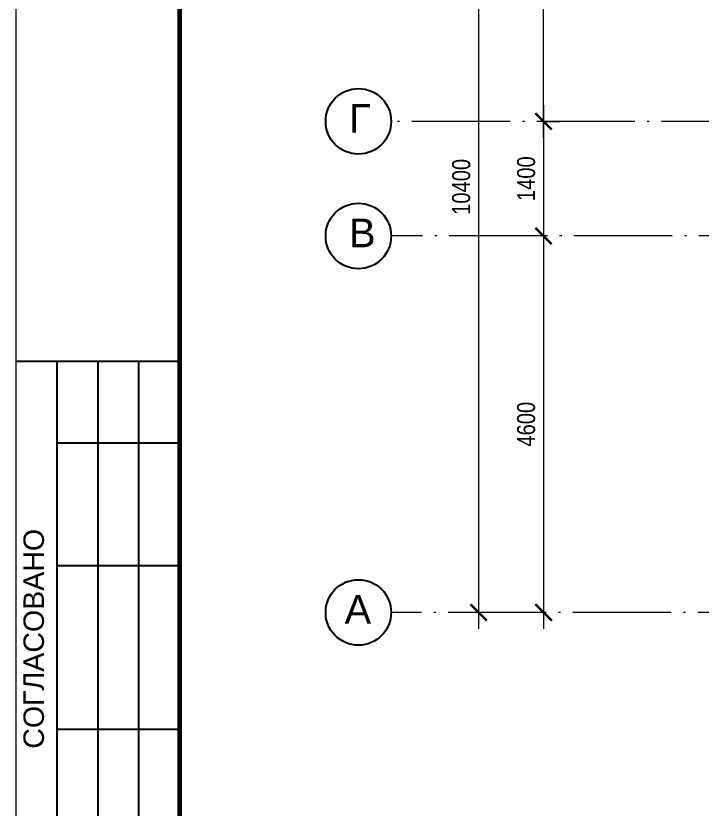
# Model space of a CAD drawing. Extents: x 4838367 to 4880367, y 1370221 to 1442915.
# Drawn here: x 4838367 to 4846751, y 1380250 to 1389942 of the extents above; entities that cross this region are included whole.
import ezdxf

# ---------------------------------------------------------------- set-up
doc = ezdxf.new("R2010")
doc.units = 0
doc.header["$MEASUREMENT"] = 0
doc.linetypes.add('ACAD_ISO04W100', pattern=[30.5, 24, -3, 0.5, -3])
doc.layers.get('0').update_dxf_attribs({"linetype": 'CONTINUOUS'})
doc.layers.get('DEFPOINTS').update_dxf_attribs({"linetype": 'CONTINUOUS'})
for name, color, linetype, lineweight in [('tekst', 150, 'CONTINUOUS', 13), ('осевые размеры', 80, 'CONTINUOUS', 9), ('стены', 7, 'CONTINUOUS', 60), ('текст13', 131, 'CONTINUOUS', 13)]:
    doc.layers.add(name, color=color, linetype=linetype, lineweight=lineweight)
doc.layers.add('АР2-1_7-03', color=7, linetype='CONTINUOUS')
doc.layers.add('ОСИ', color=30, linetype='ACAD_ISO04W100')
doc.styles.add('AR-125', font='arial.ttf', dxfattribs={"height": 125})
doc.styles.add('AR220M100', font='arial.ttf', dxfattribs={"width": 0.8, "height": 220})
doc.dimstyles.new('100', dxfattribs={"dimtxt": 1, "dimasz": 200, "dimexe": 200, "dimexo": 200, "dimgap": 100, "dimtad": 1, "dimdec": 0, "dimrnd": 1, "dimzin": 13, "dimdsep": 46, "dimtxsty": 'AR220M100', "dimblk1": 'ARCHTICK', "dimblk2": 'ARCHTICK', "dimsah": 1, "dimcen": 100, "dimdle": 200, "dimclrd": 256, "dimclre": 256, "dimclrt": 256, "dimadec": 0, "dimazin": 0, "dimtfac": 1, "dimtdec": 0, "dimtofl": 0, "dimtmove": 1, "dimatfit": 3, "dimldrblk": 'ARCHTICK', "dimfxl": 200, "dimtolj": 1, "dimtzin": 13, "dimlwd": -1, "dimlwe": -1, "dimarcsym": 0})

# ---------------------------------------------------------------- blocks, each defined once
blk = doc.blocks.new('_ARCHTICK')
at = {"color": 0, "linetype": 'ByBlock', "const_width": 0.15}
blk.add_lwpolyline([(-0.5, -0.5), (0.5, 0.5)], dxfattribs=at)
blk = doc.blocks.new('*D75')
at = {"layer": 'DEFPOINTS', "color": 0, "transparency": 16777216}
for p in [(4844631, 1392052.9), (4844814, 1392052.9), (4844631, 1388652.9)]:
    blk.add_point(p, dxfattribs=at)
at = {"layer": 'осевые размеры', "transparency": 16777216}
for p, q in [((4844814, 1388452.9), (4844814, 1392252.9)), ((4844831, 1392052.9), (4845014, 1392052.9)), ((4844831, 1388652.9), (4845014, 1388652.9))]:
    blk.add_line(p, q, dxfattribs=at)
at = {"layer": 'осевые размеры', "transparency": 16777216, "xscale": 200, "yscale": 200, "zscale": 200}
for p, rotation in [((4844814, 1392052.9), 90), ((4844814, 1388652.9), 270)]:
    blk.add_blockref('_ARCHTICK', p, dxfattribs=dict(at, rotation=rotation))
at = {"layer": 'осевые размеры', "transparency": 16777216, "insert": (4844601.6, 1390352.9), "char_height": 220, "attachment_point": 5, "rotation": 90, "style": 'AR220M100'}
blk.add_mtext('\\A1;3400', dxfattribs=at)
blk = doc.blocks.new('*D77')
at = {"layer": 'DEFPOINTS', "color": 0, "transparency": 16777216}
for p in [(4844814, 1388652.9), (4844814, 1387252.9), (4844814, 1387252.9)]:
    blk.add_point(p, dxfattribs=at)
at = {"layer": 'осевые размеры', "transparency": 16777216}
blk.add_line((4844814, 1388852.9), (4844814, 1387052.9), dxfattribs=at)
at = {"layer": 'осевые размеры', "transparency": 16777216, "xscale": 200, "yscale": 200, "zscale": 200}
for p, rotation in [((4844814, 1388652.9), 90), ((4844814, 1387252.9), 270)]:
    blk.add_blockref('_ARCHTICK', p, dxfattribs=dict(at, rotation=rotation))
at = {"layer": 'осевые размеры', "transparency": 16777216, "insert": (4844601.7, 1387952.9), "char_height": 220, "attachment_point": 5, "rotation": 90, "style": 'AR220M100'}
blk.add_mtext('\\A1;1400', dxfattribs=at)
blk = doc.blocks.new('*D78')
at = {"layer": 'DEFPOINTS', "color": 0, "transparency": 16777216}
for p in [(4844814, 1387252.9), (4844814, 1382652.9), (4844814, 1382652.9)]:
    blk.add_point(p, dxfattribs=at)
at = {"layer": 'осевые размеры', "transparency": 16777216}
blk.add_line((4844814, 1387452.9), (4844814, 1382452.9), dxfattribs=at)
at = {"layer": 'осевые размеры', "transparency": 16777216, "xscale": 200, "yscale": 200, "zscale": 200}
for p, rotation in [((4844814, 1387252.9), 90), ((4844814, 1382652.9), 270)]:
    blk.add_blockref('_ARCHTICK', p, dxfattribs=dict(at, rotation=rotation))
at = {"layer": 'осевые размеры', "transparency": 16777216, "insert": (4844601.7, 1384952.9), "char_height": 220, "attachment_point": 5, "rotation": 90, "style": 'AR220M100'}
blk.add_mtext('\\A1;4600', dxfattribs=at)
blk = doc.blocks.new('*D79')
at = {"layer": 'DEFPOINTS', "color": 0, "transparency": 16777216}
for p in [(4844069.8, 1393052.9), (4844021.1, 1382652.9), (4844069.8, 1382652.9)]:
    blk.add_point(p, dxfattribs=at)
at = {"layer": 'осевые размеры', "transparency": 16777216}
for p, q in [((4844021.1, 1393252.9), (4844021.1, 1382452.9)), ((4843869.8, 1393052.9), (4843821.1, 1393052.9)), ((4843869.8, 1382652.9), (4843821.1, 1382652.9))]:
    blk.add_line(p, q, dxfattribs=at)
at = {"layer": 'осевые размеры', "transparency": 16777216, "xscale": 200, "yscale": 200, "zscale": 200}
for p, rotation in [((4844021.1, 1393052.9), 90), ((4844021.1, 1382652.9), 270)]:
    blk.add_blockref('_ARCHTICK', p, dxfattribs=dict(at, rotation=rotation))
at = {"layer": 'осевые размеры', "transparency": 16777216, "insert": (4843808.8, 1387852.9), "char_height": 220, "attachment_point": 5, "rotation": 90, "style": 'AR220M100'}
blk.add_mtext('\\A1;10400', dxfattribs=at)

msp = doc.modelspace()

# ---------------------------------------------------------------- linework, layer by layer
at = {"layer": 'tekst', "color": 7}
msp.add_line((4838367, 1399920.8), (4838367, 1370220.8), dxfattribs=at)
at = {"layer": 'АР2-1_7-03', "color": 7, "linetype": 'Continuous', "ltscale": 8}
for p, q in [((4840367, 1385720.8), (4838367, 1385720.8)), ((4840367, 1384720.8), (4838867, 1384720.8)), ((4840367, 1383220.8), (4838867, 1383220.8)), ((4840367, 1381220.8), (4838867, 1381220.8))]:
    msp.add_line(p, q, dxfattribs=at)
for points in [[(4838867, 1385720.8), (4838867, 1379220.8)], [(4839367, 1385720.8), (4839367, 1379220.8)], [(4839867, 1385720.8), (4839867, 1379220.8)]]:
    msp.add_lwpolyline(points, dxfattribs=at)
at = {"layer": 'ОСИ', "linetype": 'ACAD_ISO04W100', "lineweight": 9, "ltscale": 50}
for p, q in [((4850505.8, 1388652.9), (4842951.9, 1388652.9)), ((4857060.4, 1387252.9), (4842951.9, 1387252.9)), ((4875347.1, 1382652.9), (4842951.9, 1382652.9))]:
    msp.add_line(p, q, dxfattribs=at)
at = {"layer": 'ОСИ', "linetype": 'ByBlock', "ltscale": 40}
for centre in [(4842551.9, 1388652.9), (4842551.9, 1387252.9), (4842551.9, 1382652.9)]:
    msp.add_circle(centre, 400, dxfattribs=at)
at = {"layer": 'стены', "color": 7}
msp.add_lwpolyline([(4840367, 1370720.8), (4879867, 1370720.8), (4879867, 1399420.8), (4840367, 1399420.8)], close=True, dxfattribs=at)

# ---------------------------------------------------------------- texts
at = {"layer": 'ОСИ', "linetype": 'ByBlock', "ltscale": 40, "char_height": 350, "width": 1538.276, "attachment_point": 1, "style": 'AR-125'}
for s, insert in [('Г', (4842436.2, 1388864.9)), ('В', (4842436.2, 1387464.9)), ('А', (4842382.6, 1382864.9))]:
    msp.add_mtext(s, dxfattribs=dict(at, insert=insert))
at = {"layer": 'текст13', "insert": (4838460.1, 1380988), "char_height": 249.76, "width": 2945.426, "attachment_point": 1, "rotation": 90}
msp.add_mtext('{\\fArial|b0|i0|c204|p34;СОГЛАСОВАНО}', dxfattribs=at)

# ---------------------------------------------------------------- dimensions: what is measured, and where the dimension line sits
at = {"layer": 'осевые размеры'}
for base, p1, p2, picture, middle in [((4844021.1, 1382652.9), (4844069.8, 1393052.9), (4844069.8, 1382652.9), '*D79', (4843808.8, 1387852.9)), ((4844814, 1392052.9), (4844631, 1388652.9), (4844631, 1392052.9), '*D75', (4844601.6, 1390352.9)), ((4844814, 1387252.9), (4844814, 1388652.9), (4844814, 1387252.9), '*D77', (4844601.7, 1387952.9)), ((4844814, 1382652.9), (4844814, 1387252.9), (4844814, 1382652.9), '*D78', (4844601.7, 1384952.9))]:
    dim = msp.add_linear_dim(base=base, p1=p1, p2=p2, angle=90, dimstyle='100', override={"dimtxt": 220, "dimtmove": 0, "dimarcsym": 1}, dxfattribs=at)
    dim.commit()
    dim.dimension.update_dxf_attribs({"geometry": picture, "text_midpoint": middle})

doc.saveas('drawing.dxf')
